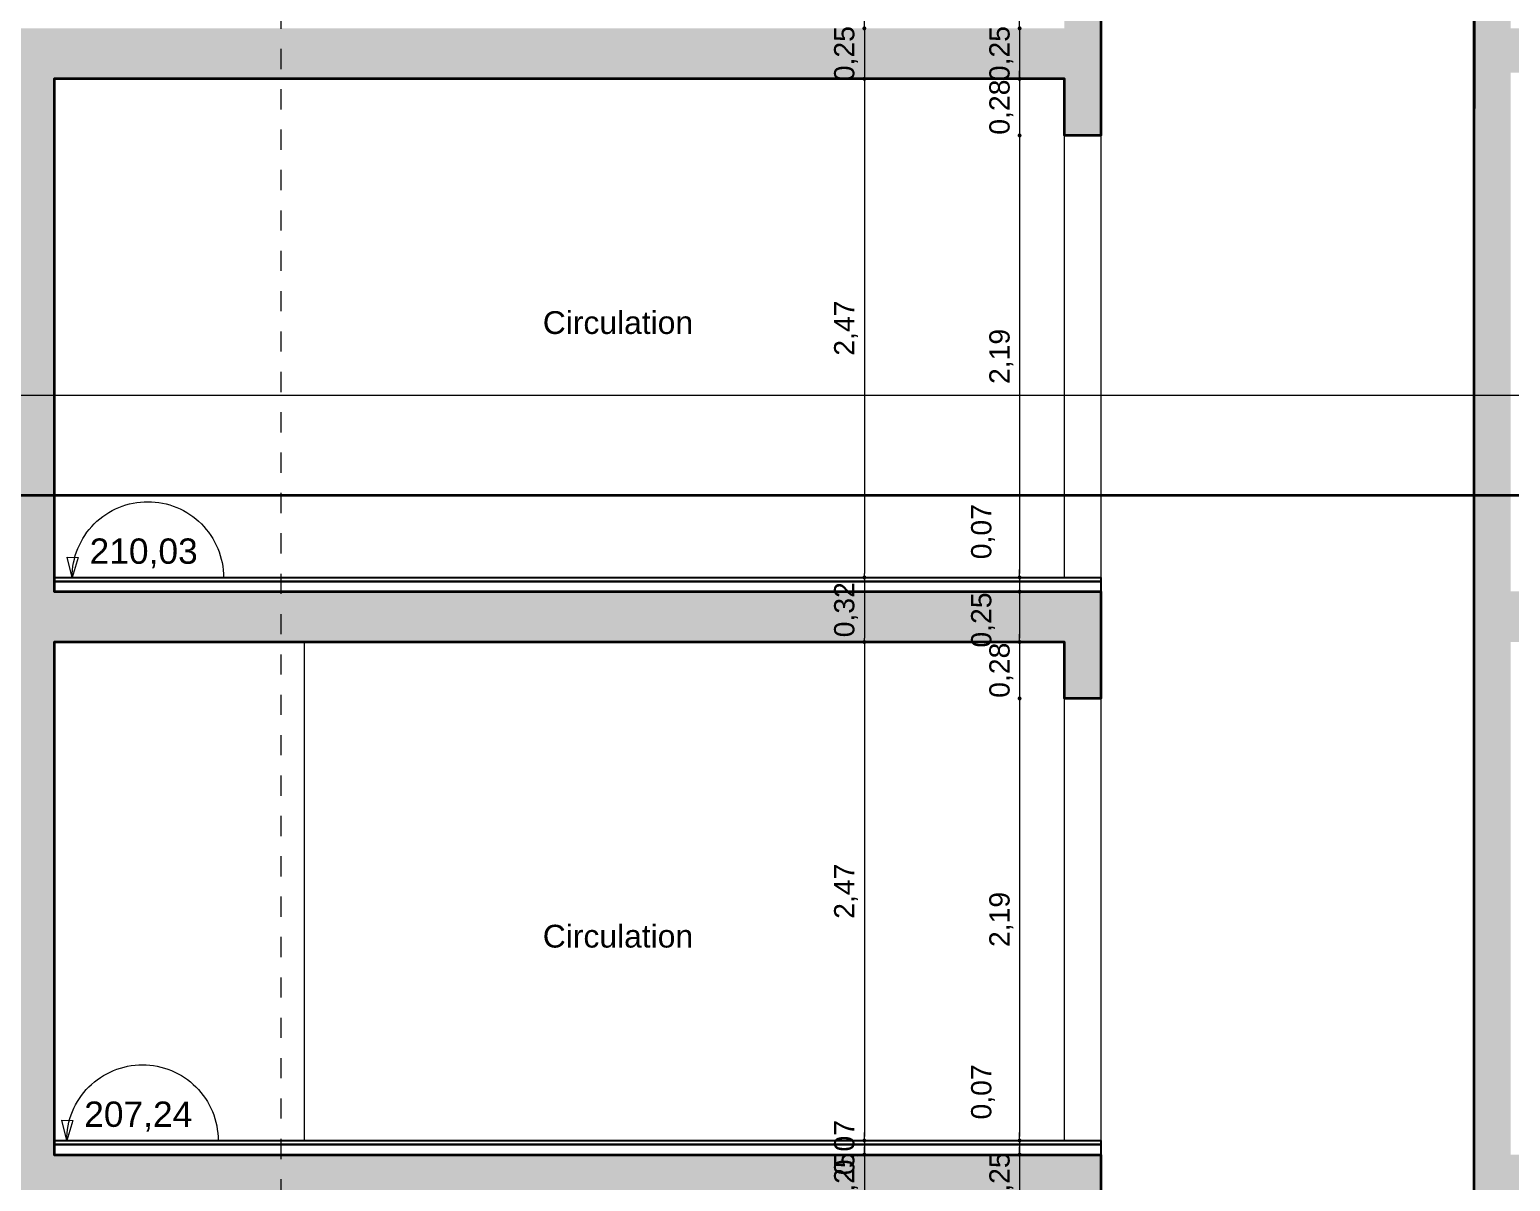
# Model space of a CAD drawing. Header units: metres. Extents: x 1838950 to 1842843, y 5171318 to 5174224.
# Drawn here: x 1841209.46 to 1841216.79, y 5171399.6 to 5171405.31 of the extents above; entities that cross this region are included whole.
import ezdxf

# ---------------------------------------------------------------- set-up
doc = ezdxf.new("R2010")
doc.units = ezdxf.units.M
doc.header["$LTSCALE"] = 0.0254
doc.header["$PDMODE"] = 1
doc.header["$PDSIZE"] = -2
doc.linetypes.add('Style de ligne -1', pattern=[0.83328, 0.41656, -0.41672])
doc.layers.get('0').update_dxf_attribs({"lineweight": 18})
doc.layers.get('DEFPOINTS').update_dxf_attribs({"lineweight": 18})
doc.layers.add('00 CHAZAL CONSTRUCTION', color=1, linetype='Continuous', lineweight=5, true_color=0xff0000)
doc.layers.add('00 CHAZAL Coupe A.5', color=7, linetype='Continuous', lineweight=18)
doc.layers.add('00 CHAZAL INVISIBLE ARCHI', color=7, linetype='Continuous', lineweight=5)
doc.styles.add('Arial', font='arial.ttf')
doc.dimstyles.new('IS', dxfattribs={"dimtxt": 302.065972, "dimasz": 9.92187e-05, "dimexe": 2e-07, "dimexo": 1e-06, "dimgap": 3e-07, "dimtad": 1, "dimzin": 3, "dimtxsty": 'Arial', "dimblk": 'DOT', "dimblk1": 'DOT', "dimblk2": 'DOT', "dimcen": 0, "dimdle": 1e-06, "dimazin": 0, "dimtfac": 1, "dimtix": 1, "dimtmove": 0, "dimatfit": 0, "dimldrblk": 'DOT', "dimfxl": 1e-06, "dimfxlon": 1, "dimfrac": 2, "dimtolj": 1, "dimtzin": 3, "dimarcsym": 0})

# ---------------------------------------------------------------- blocks, each defined once
blk = doc.blocks.new('Groupe-1720-1')
at = {"layer": '00 CHAZAL Coupe A.5', "color": 7, "linetype": 'Continuous', "lineweight": 5, "flags": 128}
blk.add_lwpolyline([(1841209.6682, 5171402.5921), (1841209.6686, 5171402.6106), (1841209.67, 5171402.6289), (1841209.6722, 5171402.6472), (1841209.6754, 5171402.6653), (1841209.6794, 5171402.6833), (1841209.6843, 5171402.7011), (1841209.6901, 5171402.7186), (1841209.6967, 5171402.7357), (1841209.7042, 5171402.7526), (1841209.7125, 5171402.769), (1841209.7216, 5171402.785), (1841209.7314, 5171402.8006), (1841209.742, 5171402.8157), (1841209.7533, 5171402.8302), (1841209.7654, 5171402.8441), (1841209.7781, 5171402.8575), (1841209.7914, 5171402.8702), (1841209.8053, 5171402.8822), (1841209.8199, 5171402.8935), (1841209.8349, 5171402.9041), (1841209.8505, 5171402.914), (1841209.8665, 5171402.9231), (1841209.8829, 5171402.9314), (1841209.8998, 5171402.9388), (1841209.917, 5171402.9455), (1841209.9345, 5171402.9512), (1841209.9522, 5171402.9561), (1841209.9702, 5171402.9602), (1841209.9883, 5171402.9633), (1841210.0066, 5171402.9656), (1841210.025, 5171402.9669), (1841210.0434, 5171402.9674), (1841210.0618, 5171402.967), (1841210.0801, 5171402.9656), (1841210.0984, 5171402.9633), (1841210.1166, 5171402.9602), (1841210.1345, 5171402.9562), (1841210.1523, 5171402.9513), (1841210.1698, 5171402.9455), (1841210.187, 5171402.9389), (1841210.2038, 5171402.9314), (1841210.2203, 5171402.9231), (1841210.2363, 5171402.914), (1841210.2518, 5171402.9042), (1841210.2669, 5171402.8936), (1841210.2814, 5171402.8823), (1841210.2954, 5171402.8702), (1841210.3087, 5171402.8575), (1841210.3214, 5171402.8442), (1841210.3334, 5171402.8302), (1841210.3448, 5171402.8157), (1841210.3554, 5171402.8007), (1841210.3652, 5171402.7851), (1841210.3743, 5171402.7691), (1841210.3826, 5171402.7526), (1841210.3901, 5171402.7358), (1841210.3967, 5171402.7186), (1841210.4025, 5171402.7011), (1841210.4074, 5171402.6834), (1841210.4114, 5171402.6654), (1841210.4146, 5171402.6473), (1841210.4168, 5171402.629), (1841210.4182, 5171402.6106), (1841210.4186, 5171402.5922)], dxfattribs=at)
blk.add_lwpolyline([(1841209.698, 5171402.6913), (1841209.6682, 5171402.5921), (1841209.6444, 5171402.6929)], close=True, dxfattribs=at)
at = {"layer": '00 CHAZAL Coupe A.5', "color": 7, "insert": (1841209.755, 5171402.7852), "char_height": 0.1254, "attachment_point": 1, "rotation": 0.006, "line_spacing_factor": 0.96984, "style": 'Arial'}
blk.add_mtext('210,03', dxfattribs=at)
blk = doc.blocks.new('Groupe-1722-1')
at = {"layer": '00 CHAZAL Coupe A.5', "color": 7, "linetype": 'Continuous', "lineweight": 5, "flags": 128}
blk.add_lwpolyline([(1841209.6416, 5171399.8025), (1841209.642, 5171399.8209), (1841209.6434, 5171399.8393), (1841209.6456, 5171399.8576), (1841209.6488, 5171399.8757), (1841209.6528, 5171399.8937), (1841209.6577, 5171399.9114), (1841209.6635, 5171399.9289), (1841209.6701, 5171399.9461), (1841209.6776, 5171399.9629), (1841209.6858, 5171399.9794), (1841209.6949, 5171399.9954), (1841209.7048, 5171400.011), (1841209.7154, 5171400.026), (1841209.7267, 5171400.0406), (1841209.7387, 5171400.0545), (1841209.7514, 5171400.0678), (1841209.7648, 5171400.0805), (1841209.7787, 5171400.0926), (1841209.7932, 5171400.1039), (1841209.8083, 5171400.1145), (1841209.8238, 5171400.1244), (1841209.8399, 5171400.1334), (1841209.8563, 5171400.1417), (1841209.8731, 5171400.1492), (1841209.8903, 5171400.1558), (1841209.9078, 5171400.1616), (1841209.9256, 5171400.1665), (1841209.9435, 5171400.1706), (1841209.9617, 5171400.1737), (1841209.98, 5171400.176), (1841209.9983, 5171400.1773), (1841210.0167, 5171400.1778), (1841210.0351, 5171400.1773), (1841210.0535, 5171400.176), (1841210.0718, 5171400.1737), (1841210.0899, 5171400.1706), (1841210.1079, 5171400.1665), (1841210.1257, 5171400.1616), (1841210.1431, 5171400.1558), (1841210.1603, 5171400.1492), (1841210.1772, 5171400.1418), (1841210.1936, 5171400.1335), (1841210.2096, 5171400.1244), (1841210.2252, 5171400.1146), (1841210.2403, 5171400.104), (1841210.2548, 5171400.0926), (1841210.2687, 5171400.0806), (1841210.2821, 5171400.0679), (1841210.2948, 5171400.0546), (1841210.3068, 5171400.0406), (1841210.3181, 5171400.0261), (1841210.3287, 5171400.011), (1841210.3386, 5171399.9955), (1841210.3477, 5171399.9795), (1841210.356, 5171399.963), (1841210.3634, 5171399.9462), (1841210.37, 5171399.929), (1841210.3758, 5171399.9115), (1841210.3807, 5171399.8938), (1841210.3848, 5171399.8758), (1841210.3879, 5171399.8576), (1841210.3902, 5171399.8394), (1841210.3915, 5171399.821), (1841210.392, 5171399.8026)], dxfattribs=at)
blk.add_lwpolyline([(1841209.6713, 5171399.9017), (1841209.6416, 5171399.8025), (1841209.6178, 5171399.9033)], close=True, dxfattribs=at)
at = {"layer": '00 CHAZAL Coupe A.5', "color": 7, "insert": (1841209.7283, 5171399.9956), "char_height": 0.1254, "attachment_point": 1, "rotation": 0.006, "line_spacing_factor": 0.96984, "style": 'Arial'}
blk.add_mtext('207,24', dxfattribs=at)
blk = doc.blocks.new('Groupe-1988-1')
at = {"layer": '00 CHAZAL CONSTRUCTION', "flags": 128}
blk.add_lwpolyline([(1841195.2966, 5171405.7946), (1841195.2966, 5171403.4946), (1841256.882, 5171403.4946), (1841256.882, 5171406.0726)], dxfattribs=at)
blk = doc.blocks.new('Groupe-1989-1')
at = {"layer": '00 CHAZAL CONSTRUCTION', "color": 7}
blk.add_blockref('Groupe-1988-1', (0, 0), dxfattribs=at)
blk = doc.blocks.new('_DOT')
at = {"color": 0, "linetype": 'ByBlock', "lineweight": -2}
blk.add_line((-0.5, 0), (-1, 0), dxfattribs=at)
at = {"color": 0, "linetype": 'ByBlock', "const_width": 0.5}
blk.add_lwpolyline([(-0.25, 0, 1), (0.25, 0, 1)], format="xyb", close=True, dxfattribs=at)
blk = doc.blocks.new('*D476')
at = {"layer": '00 CHAZAL Coupe A.5', "color": 0, "linetype": 'Continuous', "lineweight": -2, "transparency": 16777216}
for p, q in [((1841213.5937, 5171405.332), (1841213.5937, 5171405.3519)), ((1841213.5939, 5171405.3122), (1841213.5937, 5171405.3122)), ((1841213.5937, 5171405.3122), (1841213.5937, 5171405.0622)), ((1841213.5939, 5171405.0622), (1841213.5937, 5171405.0622)), ((1841213.5937, 5171405.0423), (1841213.5937, 5171405.0225))]:
    blk.add_line(p, q, dxfattribs=at)
at = {"layer": 'DEFPOINTS', "color": 0, "transparency": 16777216}
for p in [(1841213.8309, 5171405.3122), (1841213.5937, 5171405.0622), (1841213.6729, 5171405.0622)]:
    blk.add_point(p, dxfattribs=at)
at = {"layer": '00 CHAZAL Coupe A.5', "color": 0, "lineweight": -2, "transparency": 16777216, "xscale": 0.01984375, "yscale": 0.01984375, "zscale": 0.01984375}
for p, rotation in [((1841213.5937, 5171405.3122), 270), ((1841213.5937, 5171405.0622), 90)]:
    blk.add_blockref('_DOT', p, dxfattribs=dict(at, rotation=rotation))
at = {"layer": '00 CHAZAL Coupe A.5', "color": 0, "lineweight": 5, "transparency": 16777216, "insert": (1841213.5033, 5171405.1872), "char_height": 0.10051, "attachment_point": 5, "rotation": 90, "style": 'Arial'}
blk.add_mtext('\\A1;0,25', dxfattribs=at)
blk = doc.blocks.new('*D477')
at = {"layer": '00 CHAZAL Coupe A.5', "color": 0, "linetype": 'Continuous', "lineweight": -2, "transparency": 16777216}
for p, q in [((1841213.5939, 5171405.0622), (1841213.5937, 5171405.0622)), ((1841213.5937, 5171405.0423), (1841213.5937, 5171402.612)), ((1841213.5939, 5171402.5921), (1841213.5937, 5171402.5921))]:
    blk.add_line(p, q, dxfattribs=at)
at = {"layer": 'DEFPOINTS', "color": 0, "transparency": 16777216}
for p in [(1841213.6729, 5171405.0622), (1841213.5937, 5171402.5921), (1841213.7929, 5171402.5921)]:
    blk.add_point(p, dxfattribs=at)
at = {"layer": '00 CHAZAL Coupe A.5', "color": 0, "lineweight": -2, "transparency": 16777216, "xscale": 0.01984375, "yscale": 0.01984375, "zscale": 0.01984375}
for p, rotation in [((1841213.5937, 5171405.0622), 90), ((1841213.5937, 5171402.5921), 270)]:
    blk.add_blockref('_DOT', p, dxfattribs=dict(at, rotation=rotation))
at = {"layer": '00 CHAZAL Coupe A.5', "color": 0, "lineweight": 5, "transparency": 16777216, "insert": (1841213.5033, 5171403.8272), "char_height": 0.10051, "attachment_point": 5, "rotation": 90, "style": 'Arial'}
blk.add_mtext('\\A1;2,47', dxfattribs=at)
blk = doc.blocks.new('*D478')
at = {"layer": '00 CHAZAL Coupe A.5', "color": 0, "linetype": 'Continuous', "lineweight": -2, "transparency": 16777216}
for p, q in [((1841213.5939, 5171402.5921), (1841213.5937, 5171402.5921)), ((1841213.5937, 5171402.5723), (1841213.5937, 5171402.292)), ((1841213.5939, 5171402.2722), (1841213.5937, 5171402.2722))]:
    blk.add_line(p, q, dxfattribs=at)
at = {"layer": 'DEFPOINTS', "color": 0, "transparency": 16777216}
for p in [(1841213.7929, 5171402.5921), (1841213.5937, 5171402.2722), (1841213.7029, 5171402.2722)]:
    blk.add_point(p, dxfattribs=at)
at = {"layer": '00 CHAZAL Coupe A.5', "color": 0, "lineweight": -2, "transparency": 16777216, "xscale": 0.01984375, "yscale": 0.01984375, "zscale": 0.01984375}
for p, rotation in [((1841213.5937, 5171402.5921), 90), ((1841213.5937, 5171402.2722), 270)]:
    blk.add_blockref('_DOT', p, dxfattribs=dict(at, rotation=rotation))
at = {"layer": '00 CHAZAL Coupe A.5', "color": 0, "lineweight": 5, "transparency": 16777216, "insert": (1841213.5033, 5171402.4322), "char_height": 0.10051, "attachment_point": 5, "rotation": 90, "style": 'Arial'}
blk.add_mtext('\\A1;0,32', dxfattribs=at)
blk = doc.blocks.new('*D479')
at = {"layer": '00 CHAZAL Coupe A.5', "color": 0, "linetype": 'Continuous', "lineweight": -2, "transparency": 16777216}
for p, q in [((1841213.5939, 5171402.2722), (1841213.5937, 5171402.2722)), ((1841213.5937, 5171402.2523), (1841213.5937, 5171399.8224)), ((1841213.5935, 5171399.8026), (1841213.5937, 5171399.8026))]:
    blk.add_line(p, q, dxfattribs=at)
at = {"layer": 'DEFPOINTS', "color": 0, "transparency": 16777216}
for p in [(1841213.7029, 5171402.2722), (1841213.5529, 5171399.8026), (1841213.5937, 5171399.8026)]:
    blk.add_point(p, dxfattribs=at)
at = {"layer": '00 CHAZAL Coupe A.5', "color": 0, "lineweight": -2, "transparency": 16777216, "xscale": 0.01984375, "yscale": 0.01984375, "zscale": 0.01984375}
for p, rotation in [((1841213.5937, 5171402.2722), 90), ((1841213.5937, 5171399.8026), 270)]:
    blk.add_blockref('_DOT', p, dxfattribs=dict(at, rotation=rotation))
at = {"layer": '00 CHAZAL Coupe A.5', "color": 0, "lineweight": 5, "transparency": 16777216, "insert": (1841213.5033, 5171401.0374), "char_height": 0.10051, "attachment_point": 5, "rotation": 90, "style": 'Arial'}
blk.add_mtext('\\A1;2,47', dxfattribs=at)
blk = doc.blocks.new('*D480')
at = {"layer": '00 CHAZAL Coupe A.5', "color": 0, "linetype": 'Continuous', "lineweight": -2, "transparency": 16777216}
for p, q in [((1841213.5937, 5171399.8224), (1841213.5937, 5171399.8423)), ((1841213.5935, 5171399.8026), (1841213.5937, 5171399.8026)), ((1841213.5937, 5171399.8026), (1841213.5937, 5171399.7322)), ((1841213.5939, 5171399.7322), (1841213.5937, 5171399.7322)), ((1841213.5937, 5171399.7123), (1841213.5937, 5171399.6925))]:
    blk.add_line(p, q, dxfattribs=at)
at = {"layer": 'DEFPOINTS', "color": 0, "transparency": 16777216}
for p in [(1841213.5529, 5171399.8026), (1841213.5937, 5171399.7322), (1841213.9329, 5171399.7322)]:
    blk.add_point(p, dxfattribs=at)
at = {"layer": '00 CHAZAL Coupe A.5', "color": 0, "lineweight": -2, "transparency": 16777216, "xscale": 0.01984375, "yscale": 0.01984375, "zscale": 0.01984375}
for p, rotation in [((1841213.5937, 5171399.8026), 270), ((1841213.5937, 5171399.7322), 90)]:
    blk.add_blockref('_DOT', p, dxfattribs=dict(at, rotation=rotation))
at = {"layer": '00 CHAZAL Coupe A.5', "color": 0, "lineweight": 5, "transparency": 16777216, "insert": (1841213.5033, 5171399.7674), "char_height": 0.10051, "attachment_point": 5, "rotation": 90, "style": 'Arial'}
blk.add_mtext('\\A1;0,07', dxfattribs=at)
blk = doc.blocks.new('*D481')
at = {"layer": '00 CHAZAL Coupe A.5', "color": 0, "linetype": 'Continuous', "lineweight": -2, "transparency": 16777216}
for p, q in [((1841213.5937, 5171399.752), (1841213.5937, 5171399.7719)), ((1841213.5939, 5171399.7322), (1841213.5937, 5171399.7322)), ((1841213.5937, 5171399.7322), (1841213.5937, 5171399.4822)), ((1841213.5935, 5171399.4822), (1841213.5937, 5171399.4822)), ((1841213.5937, 5171399.4623), (1841213.5937, 5171399.4425))]:
    blk.add_line(p, q, dxfattribs=at)
at = {"layer": 'DEFPOINTS', "color": 0, "transparency": 16777216}
for p in [(1841213.9329, 5171399.7322), (1841213.5429, 5171399.4822), (1841213.5937, 5171399.4822)]:
    blk.add_point(p, dxfattribs=at)
at = {"layer": '00 CHAZAL Coupe A.5', "color": 0, "lineweight": -2, "transparency": 16777216, "xscale": 0.01984375, "yscale": 0.01984375, "zscale": 0.01984375}
for p, rotation in [((1841213.5937, 5171399.7322), 270), ((1841213.5937, 5171399.4822), 90)]:
    blk.add_blockref('_DOT', p, dxfattribs=dict(at, rotation=rotation))
at = {"layer": '00 CHAZAL Coupe A.5', "color": 0, "lineweight": 5, "transparency": 16777216, "insert": (1841213.5033, 5171399.6072), "char_height": 0.10051, "attachment_point": 5, "rotation": 90, "style": 'Arial'}
blk.add_mtext('\\A1;0,25', dxfattribs=at)
blk = doc.blocks.new('*D522')
at = {"layer": '00 CHAZAL Coupe A.5', "color": 0, "linetype": 'Continuous', "lineweight": -2, "transparency": 16777216}
for p, q in [((1841214.3629, 5171405.3323), (1841214.3629, 5171405.3522)), ((1841214.3631, 5171405.3125), (1841214.3629, 5171405.3125)), ((1841214.3629, 5171405.3125), (1841214.3629, 5171405.0622)), ((1841214.3627, 5171405.0622), (1841214.3629, 5171405.0622)), ((1841214.3629, 5171405.0423), (1841214.3629, 5171405.0225))]:
    blk.add_line(p, q, dxfattribs=at)
at = {"layer": 'DEFPOINTS', "color": 0, "transparency": 16777216}
for p in [(1841214.3703, 5171405.3125), (1841214.3229, 5171405.0622), (1841214.3629, 5171405.0622)]:
    blk.add_point(p, dxfattribs=at)
at = {"layer": '00 CHAZAL Coupe A.5', "color": 0, "lineweight": -2, "transparency": 16777216, "xscale": 0.01984375, "yscale": 0.01984375, "zscale": 0.01984375}
for p, rotation in [((1841214.3629, 5171405.3125), 270), ((1841214.3629, 5171405.0622), 90)]:
    blk.add_blockref('_DOT', p, dxfattribs=dict(at, rotation=rotation))
at = {"layer": '00 CHAZAL Coupe A.5', "color": 0, "lineweight": 5, "transparency": 16777216, "insert": (1841214.2725, 5171405.1873), "char_height": 0.10051, "attachment_point": 5, "rotation": 90, "style": 'Arial'}
blk.add_mtext('\\A1;0,25', dxfattribs=at)
blk = doc.blocks.new('*D523')
at = {"layer": '00 CHAZAL Coupe A.5', "color": 0, "linetype": 'Continuous', "lineweight": -2, "transparency": 16777216}
for p, q in [((1841214.3629, 5171405.082), (1841214.3629, 5171405.1019)), ((1841214.3627, 5171405.0622), (1841214.3629, 5171405.0622)), ((1841214.3629, 5171405.0622), (1841214.3629, 5171404.7821)), ((1841214.3631, 5171404.7821), (1841214.3629, 5171404.7821)), ((1841214.3629, 5171404.7623), (1841214.3629, 5171404.7425))]:
    blk.add_line(p, q, dxfattribs=at)
at = {"layer": 'DEFPOINTS', "color": 0, "transparency": 16777216}
for p in [(1841214.3229, 5171405.0622), (1841214.3629, 5171404.7821), (1841214.6748, 5171404.7821)]:
    blk.add_point(p, dxfattribs=at)
at = {"layer": '00 CHAZAL Coupe A.5', "color": 0, "lineweight": -2, "transparency": 16777216, "xscale": 0.01984375, "yscale": 0.01984375, "zscale": 0.01984375}
for p, rotation in [((1841214.3629, 5171405.0622), 270), ((1841214.3629, 5171404.7821), 90)]:
    blk.add_blockref('_DOT', p, dxfattribs=dict(at, rotation=rotation))
at = {"layer": '00 CHAZAL Coupe A.5', "color": 0, "lineweight": 5, "transparency": 16777216, "insert": (1841214.2725, 5171404.9222), "char_height": 0.10051, "attachment_point": 5, "rotation": 90, "style": 'Arial'}
blk.add_mtext('\\A1;0,28', dxfattribs=at)
blk = doc.blocks.new('*D524')
at = {"layer": '00 CHAZAL Coupe A.5', "color": 0, "linetype": 'Continuous', "lineweight": -2, "transparency": 16777216}
for p, q in [((1841214.3631, 5171404.7821), (1841214.3629, 5171404.7821)), ((1841214.3629, 5171404.7623), (1841214.3629, 5171402.612)), ((1841214.3627, 5171402.5921), (1841214.3629, 5171402.5921))]:
    blk.add_line(p, q, dxfattribs=at)
at = {"layer": 'DEFPOINTS', "color": 0, "transparency": 16777216}
for p in [(1841214.6748, 5171404.7821), (1841214.3229, 5171402.5921), (1841214.3629, 5171402.5921)]:
    blk.add_point(p, dxfattribs=at)
at = {"layer": '00 CHAZAL Coupe A.5', "color": 0, "lineweight": -2, "transparency": 16777216, "xscale": 0.01984375, "yscale": 0.01984375, "zscale": 0.01984375}
for p, rotation in [((1841214.3629, 5171404.7821), 90), ((1841214.3629, 5171402.5921), 270)]:
    blk.add_blockref('_DOT', p, dxfattribs=dict(at, rotation=rotation))
at = {"layer": '00 CHAZAL Coupe A.5', "color": 0, "lineweight": 5, "transparency": 16777216, "insert": (1841214.2725, 5171403.6871), "char_height": 0.10051, "attachment_point": 5, "rotation": 90, "style": 'Arial'}
blk.add_mtext('\\A1;2,19', dxfattribs=at)
blk = doc.blocks.new('*D525')
at = {"layer": '00 CHAZAL Coupe A.5', "color": 0, "linetype": 'Continuous', "lineweight": -2, "transparency": 16777216}
for p, q in [((1841214.3629, 5171402.612), (1841214.3629, 5171402.6318)), ((1841214.3627, 5171402.5921), (1841214.3629, 5171402.5921)), ((1841214.3629, 5171402.5921), (1841214.3629, 5171402.5217)), ((1841214.3627, 5171402.5217), (1841214.3629, 5171402.5217)), ((1841214.3629, 5171402.5019), (1841214.3629, 5171402.482))]:
    blk.add_line(p, q, dxfattribs=at)
at = {"layer": 'DEFPOINTS', "color": 0, "transparency": 16777216}
for p in [(1841214.3229, 5171402.5921), (1841214.3229, 5171402.5217), (1841214.3629, 5171402.5217)]:
    blk.add_point(p, dxfattribs=at)
at = {"layer": '00 CHAZAL Coupe A.5', "color": 0, "lineweight": -2, "transparency": 16777216, "xscale": 0.01984375, "yscale": 0.01984375, "zscale": 0.01984375}
for p, rotation in [((1841214.3629, 5171402.5921), 270), ((1841214.3629, 5171402.5217), 90)]:
    blk.add_blockref('_DOT', p, dxfattribs=dict(at, rotation=rotation))
at = {"layer": '00 CHAZAL Coupe A.5', "color": 0, "lineweight": 5, "transparency": 16777216, "insert": (1841214.1821, 5171402.819), "char_height": 0.10051, "attachment_point": 5, "rotation": 90, "style": 'Arial'}
blk.add_mtext('\\A1;0,07', dxfattribs=at)
blk = doc.blocks.new('*D526')
at = {"layer": '00 CHAZAL Coupe A.5', "color": 0, "linetype": 'Continuous', "lineweight": -2, "transparency": 16777216}
for p, q in [((1841214.3627, 5171402.5217), (1841214.3629, 5171402.5217)), ((1841214.3629, 5171402.5019), (1841214.3629, 5171402.292)), ((1841214.3627, 5171402.2722), (1841214.3629, 5171402.2722))]:
    blk.add_line(p, q, dxfattribs=at)
at = {"layer": 'DEFPOINTS', "color": 0, "transparency": 16777216}
for p in [(1841214.3229, 5171402.5217), (1841214.3229, 5171402.2722), (1841214.3629, 5171402.2722)]:
    blk.add_point(p, dxfattribs=at)
at = {"layer": '00 CHAZAL Coupe A.5', "color": 0, "lineweight": -2, "transparency": 16777216, "xscale": 0.01984375, "yscale": 0.01984375, "zscale": 0.01984375}
for p, rotation in [((1841214.3629, 5171402.5217), 90), ((1841214.3629, 5171402.2722), 270)]:
    blk.add_blockref('_DOT', p, dxfattribs=dict(at, rotation=rotation))
at = {"layer": '00 CHAZAL Coupe A.5', "color": 0, "lineweight": 5, "transparency": 16777216, "insert": (1841214.1821, 5171402.3812), "char_height": 0.10051, "attachment_point": 5, "rotation": 90, "style": 'Arial'}
blk.add_mtext('\\A1;0,25', dxfattribs=at)
blk = doc.blocks.new('*D527')
at = {"layer": '00 CHAZAL Coupe A.5', "color": 0, "linetype": 'Continuous', "lineweight": -2, "transparency": 16777216}
for p, q in [((1841214.3629, 5171402.292), (1841214.3629, 5171402.3119)), ((1841214.3627, 5171402.2722), (1841214.3629, 5171402.2722)), ((1841214.3629, 5171402.2722), (1841214.3629, 5171401.9926)), ((1841214.3631, 5171401.9926), (1841214.3629, 5171401.9926)), ((1841214.3629, 5171401.9727), (1841214.3629, 5171401.9529))]:
    blk.add_line(p, q, dxfattribs=at)
at = {"layer": 'DEFPOINTS', "color": 0, "transparency": 16777216}
for p in [(1841214.3229, 5171402.2722), (1841214.3629, 5171401.9926), (1841214.6748, 5171401.9926)]:
    blk.add_point(p, dxfattribs=at)
at = {"layer": '00 CHAZAL Coupe A.5', "color": 0, "lineweight": -2, "transparency": 16777216, "xscale": 0.01984375, "yscale": 0.01984375, "zscale": 0.01984375}
for p, rotation in [((1841214.3629, 5171402.2722), 270), ((1841214.3629, 5171401.9926), 90)]:
    blk.add_blockref('_DOT', p, dxfattribs=dict(at, rotation=rotation))
at = {"layer": '00 CHAZAL Coupe A.5', "color": 0, "lineweight": 5, "transparency": 16777216, "insert": (1841214.2725, 5171402.1324), "char_height": 0.10051, "attachment_point": 5, "rotation": 90, "style": 'Arial'}
blk.add_mtext('\\A1;0,28', dxfattribs=at)
blk = doc.blocks.new('*D528')
at = {"layer": '00 CHAZAL Coupe A.5', "color": 0, "linetype": 'Continuous', "lineweight": -2, "transparency": 16777216}
for p, q in [((1841214.3631, 5171401.9926), (1841214.3629, 5171401.9926)), ((1841214.3629, 5171401.9727), (1841214.3629, 5171399.8224)), ((1841214.3627, 5171399.8026), (1841214.3629, 5171399.8026))]:
    blk.add_line(p, q, dxfattribs=at)
at = {"layer": 'DEFPOINTS', "color": 0, "transparency": 16777216}
for p in [(1841214.6748, 5171401.9926), (1841214.1929, 5171399.8026), (1841214.3629, 5171399.8026)]:
    blk.add_point(p, dxfattribs=at)
at = {"layer": '00 CHAZAL Coupe A.5', "color": 0, "lineweight": -2, "transparency": 16777216, "xscale": 0.01984375, "yscale": 0.01984375, "zscale": 0.01984375}
for p, rotation in [((1841214.3629, 5171401.9926), 90), ((1841214.3629, 5171399.8026), 270)]:
    blk.add_blockref('_DOT', p, dxfattribs=dict(at, rotation=rotation))
at = {"layer": '00 CHAZAL Coupe A.5', "color": 0, "lineweight": 5, "transparency": 16777216, "insert": (1841214.2725, 5171400.8976), "char_height": 0.10051, "attachment_point": 5, "rotation": 90, "style": 'Arial'}
blk.add_mtext('\\A1;2,19', dxfattribs=at)
blk = doc.blocks.new('*D529')
at = {"layer": '00 CHAZAL Coupe A.5', "color": 0, "linetype": 'Continuous', "lineweight": -2, "transparency": 16777216}
for p, q in [((1841214.3629, 5171399.8224), (1841214.3629, 5171399.8423)), ((1841214.3627, 5171399.8026), (1841214.3629, 5171399.8026)), ((1841214.3629, 5171399.8026), (1841214.3629, 5171399.7322)), ((1841214.3631, 5171399.7322), (1841214.3629, 5171399.7322)), ((1841214.3629, 5171399.7123), (1841214.3629, 5171399.6925))]:
    blk.add_line(p, q, dxfattribs=at)
at = {"layer": 'DEFPOINTS', "color": 0, "transparency": 16777216}
for p in [(1841214.1929, 5171399.8026), (1841214.3629, 5171399.7322), (1841214.4229, 5171399.7322)]:
    blk.add_point(p, dxfattribs=at)
at = {"layer": '00 CHAZAL Coupe A.5', "color": 0, "lineweight": -2, "transparency": 16777216, "xscale": 0.01984375, "yscale": 0.01984375, "zscale": 0.01984375}
for p, rotation in [((1841214.3629, 5171399.8026), 270), ((1841214.3629, 5171399.7322), 90)]:
    blk.add_blockref('_DOT', p, dxfattribs=dict(at, rotation=rotation))
at = {"layer": '00 CHAZAL Coupe A.5', "color": 0, "lineweight": 5, "transparency": 16777216, "insert": (1841214.1821, 5171400.0432), "char_height": 0.10051, "attachment_point": 5, "rotation": 90, "style": 'Arial'}
blk.add_mtext('\\A1;0,07', dxfattribs=at)
blk = doc.blocks.new('*D530')
at = {"layer": '00 CHAZAL Coupe A.5', "color": 0, "linetype": 'Continuous', "lineweight": -2, "transparency": 16777216}
for p, q in [((1841214.3629, 5171399.752), (1841214.3629, 5171399.7719)), ((1841214.3631, 5171399.7322), (1841214.3629, 5171399.7322)), ((1841214.3629, 5171399.7322), (1841214.3629, 5171399.4822)), ((1841214.3631, 5171399.4822), (1841214.3629, 5171399.4822)), ((1841214.3629, 5171399.4623), (1841214.3629, 5171399.4425))]:
    blk.add_line(p, q, dxfattribs=at)
at = {"layer": 'DEFPOINTS', "color": 0, "transparency": 16777216}
for p in [(1841214.4229, 5171399.7322), (1841214.3629, 5171399.4822), (1841214.5029, 5171399.4822)]:
    blk.add_point(p, dxfattribs=at)
at = {"layer": '00 CHAZAL Coupe A.5', "color": 0, "lineweight": -2, "transparency": 16777216, "xscale": 0.01984375, "yscale": 0.01984375, "zscale": 0.01984375}
for p, rotation in [((1841214.3629, 5171399.7322), 270), ((1841214.3629, 5171399.4822), 90)]:
    blk.add_blockref('_DOT', p, dxfattribs=dict(at, rotation=rotation))
at = {"layer": '00 CHAZAL Coupe A.5', "color": 0, "lineweight": 5, "transparency": 16777216, "insert": (1841214.2725, 5171399.6072), "char_height": 0.10051, "attachment_point": 5, "rotation": 90, "style": 'Arial'}
blk.add_mtext('\\A1;0,25', dxfattribs=at)
blk = doc.blocks.new('Groupe-2079-1')
at = {"layer": '00 CHAZAL Coupe A.5', "color": 1, "linetype": 'Continuous', "lineweight": 35, "true_color": 0xff0000, "transparency": 33554687, "flags": 128}
blk.add_lwpolyline([(1841194.9873, 5171405.3), (1841194.9873, 5171403), (1841225.78, 5171403)], dxfattribs=at)
blk = doc.blocks.new('Groupe-2016-1')
at = {"layer": '00 CHAZAL Coupe A.5', "color": 7, "linetype": 'Continuous', "lineweight": 5}
for base, p1, p2, picture, middle in [((1841213.5937, 5171405.0622), (1841213.8309, 5171405.3122), (1841213.6729, 5171405.0622), '*D476', (1841213.5033, 5171405.1872)), ((1841214.3629, 5171405.0622), (1841214.3703, 5171405.3125), (1841214.3229, 5171405.0622), '*D522', (1841214.2725, 5171405.1873)), ((1841214.3629, 5171404.7821), (1841214.3229, 5171405.0622), (1841214.6748, 5171404.7821), '*D523', (1841214.2725, 5171404.9222)), ((1841213.5937, 5171402.5921), (1841213.6729, 5171405.0622), (1841213.7929, 5171402.5921), '*D477', (1841213.5033, 5171403.8272)), ((1841214.3629, 5171402.5921), (1841214.6748, 5171404.7821), (1841214.3229, 5171402.5921), '*D524', (1841214.2725, 5171403.6871)), ((1841213.5937, 5171402.2722), (1841213.7929, 5171402.5921), (1841213.7029, 5171402.2722), '*D478', (1841213.5033, 5171402.4322)), ((1841214.3629, 5171401.9926), (1841214.3229, 5171402.2722), (1841214.6748, 5171401.9926), '*D527', (1841214.2725, 5171402.1324)), ((1841213.5937, 5171399.8026), (1841213.7029, 5171402.2722), (1841213.5529, 5171399.8026), '*D479', (1841213.5033, 5171401.0374)), ((1841214.3629, 5171399.8026), (1841214.6748, 5171401.9926), (1841214.1929, 5171399.8026), '*D528', (1841214.2725, 5171400.8976)), ((1841213.5937, 5171399.7322), (1841213.5529, 5171399.8026), (1841213.9329, 5171399.7322), '*D480', (1841213.5033, 5171399.7674)), ((1841213.5937, 5171399.4822), (1841213.9329, 5171399.7322), (1841213.5429, 5171399.4822), '*D481', (1841213.5033, 5171399.6072)), ((1841214.3629, 5171399.4822), (1841214.4229, 5171399.7322), (1841214.5029, 5171399.4822), '*D530', (1841214.2725, 5171399.6072))]:
    dim = blk.add_linear_dim(base=base, p1=p1, p2=p2, angle=90, dimstyle='IS', override={"dimtxt": 0.100506, "dimasz": 0.019844, "dimexe": 4e-05, "dimgap": 0.03, "dimpost": '<>', "dimtxsty": 'Arial', "dimdle": 0.0002, "dimtmove": 2, "dimfxl": 0.0002}, dxfattribs=at)
    dim.commit()
    dim.dimension.update_dxf_attribs({"geometry": picture, "text_midpoint": middle})
for base, p1, p2, override, picture, middle in [((1841214.3629, 5171402.5217), (1841214.3229, 5171402.5921), (1841214.3229, 5171402.5217), {"dimtxt": 0.100506, "dimasz": 0.019844, "dimexe": 4e-05, "dimgap": 0.09985, "dimpost": '<>', "dimtxsty": 'Arial', "dimdle": 0.0002, "dimtix": 0, "dimtmove": 2, "dimfxl": 0.0002}, '*D525', (1841214.1821, 5171402.819)), ((1841214.3629, 5171402.2722), (1841214.3229, 5171402.5217), (1841214.3229, 5171402.2722), {"dimtxt": 0.100506, "dimasz": 0.019844, "dimexe": 4e-05, "dimgap": 0.09985, "dimpost": '<>', "dimtxsty": 'Arial', "dimdle": 0.0002, "dimtmove": 2, "dimfxl": 0.0002}, '*D526', (1841214.1821, 5171402.3812)), ((1841214.3629, 5171399.7322), (1841214.1929, 5171399.8026), (1841214.4229, 5171399.7322), {"dimtxt": 0.100506, "dimasz": 0.019844, "dimexe": 4e-05, "dimgap": 0.09985, "dimpost": '<>', "dimtxsty": 'Arial', "dimdle": 0.0002, "dimtix": 0, "dimtmove": 2, "dimfxl": 0.0002}, '*D529', (1841214.1821, 5171400.0432))]:
    dim = blk.add_linear_dim(base=base, p1=p1, p2=p2, angle=90, dimstyle='IS', override=override, dxfattribs=at)
    dim.commit()
    dim.dimension.update_dxf_attribs({"geometry": picture, "text_midpoint": middle, "dimtype": 160})

msp = doc.modelspace()

# ---------------------------------------------------------------- hatches: boundary and pattern name
at = {"layer": '00 CHAZAL Coupe A.5', "linetype": 'Continuous', "lineweight": 0, "true_color": 0xaaaaaa}
h = msp.add_hatch(color=253, dxfattribs=at)
h.paths.add_polyline_path([(1841218.0951, 5171406.0067), (1841217.9351, 5171406.0067), (1841217.9351, 5171405.8743), (1841217.9351, 5171405.8743), (1841217.9351, 5171405.3122), (1841216.7955, 5171405.3122), (1841216.7955, 5171406.1927), (1841216.6155, 5171406.1927), (1841216.6155, 5171406.1921), (1841215.0579, 5171406.1921), (1841215.0579, 5171405.9921), (1841216.6155, 5171405.9921), (1841216.6155, 5171405.4454), (1841216.6155, 5171405.4454), (1841216.6155, 5171404.9154), (1841216.6155, 5171405.4451), (1841216.6155, 5171396.212), (1841216.7937, 5171396.212), (1841216.7937, 5171396.272), (1841216.7955, 5171396.272), (1841216.7955, 5171396.662), (1841218.6937, 5171396.662), (1841218.6937, 5171394.022), (1841216.6155, 5171394.022), (1841216.6155, 5171393.7166), (1841216.6137, 5171393.7166), (1841216.6137, 5171393.571), (1841216.7955, 5171393.571), (1841216.7955, 5171393.8023), (1841218.6937, 5171393.8023), (1841218.6937, 5171391.381), (1841216.6155, 5171391.381), (1841216.6155, 5171390.6854), (1841216.6156, 5171390.6854), (1841216.6156, 5171389.981), (1841214.7649, 5171389.981), (1841214.7649, 5171390.9682), (1841214.7648, 5171390.9682), (1841214.7648, 5171396.8922), (1841214.5848, 5171396.8922), (1841214.5848, 5171396.892), (1841211.438, 5171396.892), (1841211.438, 5171396.892), (1841209.4576, 5171396.892), (1841209.4576, 5171396.892), (1841203.8519, 5171396.892), (1841203.8519, 5171396.9671), (1841203.7105, 5171396.9671), (1841203.7105, 5171396.8732), (1841203.7107, 5171396.8732), (1841203.7107, 5171396.786), (1841202.5629, 5171396.786), (1841202.5629, 5171396.7871), (1841202.4959, 5171396.786), (1841202.4959, 5171396.8024), (1841202.4949, 5171396.8024), (1841202.4949, 5171396.8917), (1841202.4945, 5171396.8917), (1841202.4945, 5171396.9673), (1841202.2949, 5171396.9673), (1841202.2949, 5171396.8542), (1841202.2953, 5171396.8542), (1841202.2953, 5171396.6997), (1841202.2949, 5171396.6997), (1841202.2949, 5171390.2944), (1841202.4949, 5171390.3574), (1841202.4949, 5171391.231), (1841202.4952, 5171391.231), (1841202.4952, 5171391.251), (1841214.5848, 5171391.251), (1841214.5848, 5171389.581), (1841216.7955, 5171389.581), (1841216.7955, 5171391.251), (1841224.2749, 5171391.251), (1841224.2749, 5171390.4504), (1841224.4551, 5171390.505), (1841224.4551, 5171391.381), (1841218.8737, 5171391.381), (1841218.8737, 5171393.8023), (1841219.7929, 5171393.8023), (1841224.4551, 5171393.8514), (1841224.4551, 5171394.1719), (1841222.7637, 5171394.1719), (1841219.783, 5171394.022), (1841218.8737, 5171394.022), (1841218.8737, 5171396.662), (1841224.4551, 5171396.662), (1841224.4551, 5171396.892), (1841216.7955, 5171396.892), (1841216.7955, 5171399.4847), (1841216.7959, 5171399.4847), (1841216.7959, 5171399.4822), (1841217.9351, 5171399.4822), (1841217.9351, 5171399.1626), (1841218.0957, 5171399.1626), (1841218.0957, 5171399.4822), (1841224.4551, 5171399.4822), (1841224.4551, 5171399.7322), (1841216.7955, 5171399.7322), (1841216.7955, 5171402.2722), (1841217.9351, 5171402.2722), (1841217.9351, 5171401.9526), (1841218.0957, 5171401.9526), (1841218.0957, 5171402.2722), (1841224.4551, 5171402.2722), (1841224.4551, 5171402.8722), (1841224.2751, 5171402.8722), (1841224.2751, 5171402.5222), (1841218.0951, 5171402.5222), (1841218.0951, 5171402.7399), (1841217.9351, 5171402.7466), (1841217.9351, 5171402.5225), (1841216.7955, 5171402.5225), (1841216.7955, 5171405.0922), (1841217.9351, 5171405.0922), (1841217.9351, 5171404.983), (1841217.9343, 5171404.983), (1841217.9343, 5171404.8998), (1841218.0951, 5171404.8998)])
h.paths.add_polyline_path([(1841214.5848, 5171396.522), (1841214.5848, 5171394.0163), (1841212.4426, 5171393.9948), (1841212.4426, 5171393.9748), (1841212.2926, 5171393.9748), (1841212.2926, 5171393.9948), (1841209.5803, 5171394.022), (1841202.6449, 5171394.022), (1841202.6449, 5171393.992), (1841202.4949, 5171393.992), (1841202.4949, 5171396.5838), (1841203.8514, 5171396.5838), (1841203.8514, 5171396.662), (1841208.7803, 5171396.662), (1841208.7803, 5171396.522)])
h.paths.add_polyline_path([(1841214.5848, 5171393.8023), (1841214.5848, 5171391.3753), (1841212.4425, 5171391.3539), (1841212.4425, 5171391.3309), (1841212.2925, 5171391.3309), (1841212.2925, 5171391.3539), (1841209.5803, 5171391.381), (1841202.6449, 5171391.381), (1841202.6449, 5171391.351), (1841202.4949, 5171391.351), (1841202.4949, 5171393.8023)])
msp.add_hatch(color=253, dxfattribs=at).paths.add_polyline_path([(1841202.4553, 5171404.9262), (1841202.2953, 5171404.9262), (1841202.2953, 5171405.3104), (1841202.2957, 5171405.3104), (1841202.2962, 5171405.3104), (1841202.2953, 5171405.3105), (1841202.2953, 5171405.9572), (1841202.2954, 5171405.9572), (1841202.2954, 5171406.0079), (1841202.4553, 5171406.0079), (1841202.4553, 5171405.3122), (1841214.5848, 5171405.3122), (1841214.5848, 5171406.1927), (1841214.7648, 5171406.1927), (1841214.7648, 5171406.1921), (1841214.8629, 5171406.1921), (1841214.8629, 5171405.9921), (1841214.7648, 5171405.9921), (1841214.7648, 5171404.7821), (1841214.5848, 5171404.7821), (1841214.5848, 5171405.0622), (1841209.5803, 5171405.0622), (1841209.5803, 5171402.5225), (1841210.7025, 5171402.5225), (1841210.7025, 5171402.5217), (1841211.483, 5171402.5217), (1841211.483, 5171402.5225), (1841214.548, 5171402.5225), (1841214.548, 5171402.5217), (1841214.7648, 5171402.5217), (1841214.7648, 5171401.9926), (1841214.5848, 5171401.9926), (1841214.5848, 5171402.2722), (1841209.5803, 5171402.2722), (1841209.5803, 5171399.7322), (1841214.765, 5171399.7322), (1841214.765, 5171399.4822), (1841214.7648, 5171399.4822), (1841214.7648, 5171399.2027), (1841214.5848, 5171399.2027), (1841214.5848, 5171399.4822), (1841209.5803, 5171399.4822), (1841209.5803, 5171399.3322), (1841209.0803, 5171399.3322), (1841209.0803, 5171399.5123), (1841203.8795, 5171399.5122), (1841203.8795, 5171399.5122), (1841203.8753, 5171399.5122), (1841203.7919, 5171399.5122), (1841203.7919, 5171399.1044), (1841203.5919, 5171399.1044), (1841203.5919, 5171399.5122), (1841203.303, 5171399.5122), (1841202.2953, 5171399.5122), (1841202.2953, 5171400.7544), (1841202.418, 5171400.7664), (1841202.418, 5171400.7964), (1841202.4553, 5171400.7964), (1841202.4553, 5171399.7322), (1841205.943, 5171399.7322), (1841205.943, 5171399.7322), (1841209.4003, 5171399.7322), (1841209.4003, 5171402.3025), (1841202.4553, 5171402.3025), (1841202.4553, 5171402.1342), (1841202.2953, 5171402.1342), (1841202.2953, 5171403.5444), (1841202.416, 5171403.5564), (1841202.416, 5171403.5874), (1841202.4553, 5171403.5874), (1841202.4553, 5171402.5225), (1841209.4003, 5171402.5225), (1841209.4003, 5171405.0922), (1841202.4553, 5171405.0922)])

# ---------------------------------------------------------------- linework, layer by layer
at = {"layer": '00 CHAZAL Coupe A.5', "color": 7, "linetype": 'Style de ligne -1', "lineweight": 13}
msp.add_line((1841210.7025, 5171407.8108), (1841210.7025, 5171395.5325), dxfattribs=at)
at = {"layer": '00 CHAZAL Coupe A.5', "color": 7, "linetype": 'Continuous', "lineweight": 5}
msp.add_line((1841210.8202, 5171399.8026), (1841210.8202, 5171402.2722), dxfattribs=at)
at = {"layer": '00 CHAZAL Coupe A.5', "color": 7, "linetype": 'Continuous', "lineweight": 35, "flags": 128}
for points in [[(1841216.7955, 5171396.272), (1841216.7937, 5171396.272), (1841216.7937, 5171396.212), (1841216.6155, 5171396.212), (1841216.6155, 5171405.4451), (1841216.6155, 5171404.9154), (1841216.6155, 5171405.4454), (1841216.6155, 5171405.4454), (1841216.6155, 5171405.9921), (1841215.0579, 5171405.9921), (1841215.0579, 5171406.1921), (1841216.6155, 5171406.1921), (1841216.6155, 5171406.1927), (1841216.7955, 5171406.1927)], [(1841214.7648, 5171405.9921), (1841214.7648, 5171404.7821), (1841214.5848, 5171404.7821), (1841214.5848, 5171405.0622), (1841209.5803, 5171405.0622), (1841209.5803, 5171402.5225), (1841210.7025, 5171402.5225), (1841210.7025, 5171402.5217), (1841211.483, 5171402.5217), (1841211.483, 5171402.5225), (1841214.548, 5171402.5225), (1841214.548, 5171402.5217), (1841214.7648, 5171402.5217), (1841214.7648, 5171401.9926), (1841214.5848, 5171401.9926), (1841214.5848, 5171402.2722), (1841209.5803, 5171402.2722), (1841209.5803, 5171399.7322), (1841214.765, 5171399.7322), (1841214.765, 5171399.4822)]]:
    msp.add_lwpolyline(points, dxfattribs=at)
at = {"layer": '00 CHAZAL Coupe A.5', "color": 7, "linetype": 'Continuous', "lineweight": 13, "flags": 128}
for points in [[(1841214.5848, 5171404.7821), (1841214.7648, 5171404.7821), (1841214.7648, 5171402.5921), (1841214.5848, 5171402.5921)], [(1841214.5848, 5171401.9926), (1841214.7648, 5171401.9926), (1841214.7648, 5171399.8026), (1841214.5848, 5171399.8026)]]:
    msp.add_lwpolyline(points, close=True, dxfattribs=at)
at = {"layer": '00 CHAZAL Coupe A.5', "color": 7, "linetype": 'Continuous', "lineweight": 25, "flags": 128}
for points in [[(1841209.5803, 5171402.5921), (1841214.7648, 5171402.5921), (1841214.7648, 5171402.5717), (1841209.5803, 5171402.5717)], [(1841209.5803, 5171402.5717), (1841214.7648, 5171402.5717), (1841214.7648, 5171402.5217), (1841209.5803, 5171402.5217)], [(1841209.5803, 5171399.8026), (1841214.7648, 5171399.8026), (1841214.7648, 5171399.7822), (1841209.5803, 5171399.7822)], [(1841209.5803, 5171399.7822), (1841214.7648, 5171399.7822), (1841214.7648, 5171399.7322), (1841209.5803, 5171399.7322)]]:
    msp.add_lwpolyline(points, close=True, dxfattribs=at)

# ---------------------------------------------------------------- block references
at = {"layer": '00 CHAZAL CONSTRUCTION', "color": 7}
for name in ['Groupe-1989-1', 'Groupe-2079-1']:
    msp.add_blockref(name, (0, 0), dxfattribs=at)
at = {"layer": '00 CHAZAL Coupe A.5', "color": 7}
for name in ['Groupe-1720-1', 'Groupe-1722-1']:
    msp.add_blockref(name, (0, 0), dxfattribs=at)
at = {"layer": '00 CHAZAL INVISIBLE ARCHI', "color": 7, "transparency": 33554687}
msp.add_blockref('Groupe-2016-1', (0, 0), dxfattribs=at)

# ---------------------------------------------------------------- texts
at = {"layer": '00 CHAZAL Coupe A.5', "color": 18, "true_color": 0x000000, "char_height": 0.112863, "attachment_point": 2, "rotation": 0.006, "line_spacing_factor": 0.96984, "style": 'Arial'}
for insert in [(1841212.3729, 5171403.9113), (1841212.3729, 5171400.8713)]:
    msp.add_mtext('Circulation', dxfattribs=dict(at, insert=insert))

doc.saveas('drawing.dxf')
